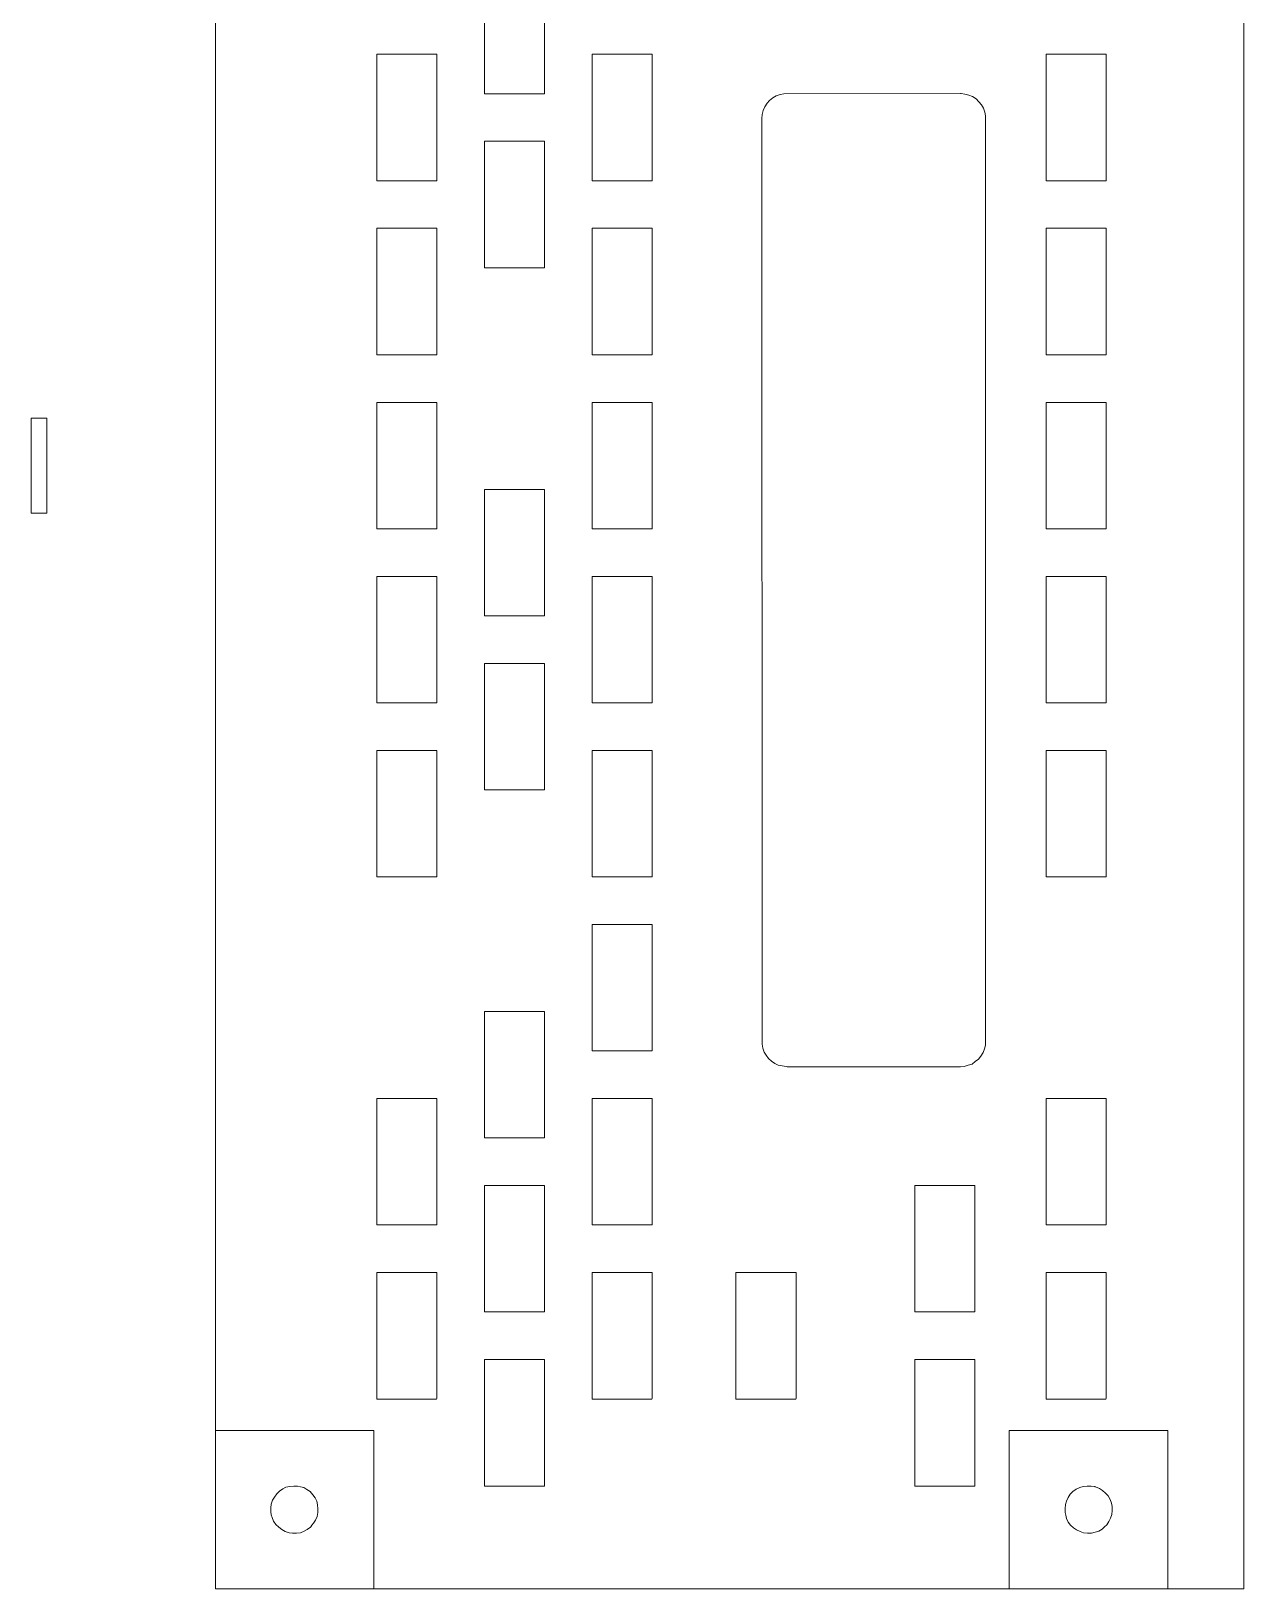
# Model space of a CAD drawing. Header units: millimetres. Extents: x -38 to 1265, y -860 to -429.
# Drawn here: x -38.1 to 38.5, y -758 to -659.5 of the extents above; entities that cross this region are included whole.
import ezdxf

# ---------------------------------------------------------------- set-up
doc = ezdxf.new("R2010")
doc.units = ezdxf.units.MM
doc.header["$MEASUREMENT"] = 0
doc.layers.add('layer 1', color=7, linetype='Continuous')

msp = doc.modelspace()

# ---------------------------------------------------------------- linework, layer by layer
at = {"layer": 'layer 1', "color": 250, "lineweight": 9}
for points, knots in [([(-26.4875, -757.9875), (-26.4875, -757.9875), (38.5125, -757.9875), (38.5125, -757.9875), (38.5125, -757.9875), (38.5125, -527.9875), (38.5125, -527.9875), (38.5125, -527.9875), (-26.4875, -527.9875), (-26.4875, -527.9875), (-26.4875, -527.9875), (-26.4875, -757.9875), (-26.4875, -757.9875)], [0, 0, 0, 0, 0.25, 0.25, 0.25, 0.5, 0.5, 0.5, 0.75, 0.75, 0.75, 1, 1, 1, 1]), ([(-5.6875, -663.4625), (-5.6875, -663.4625), (-5.7125, -663.4875), (-5.7125, -663.4875), (-5.7125, -663.4875), (-9.4875, -663.4875), (-9.4875, -663.4875), (-9.4875, -663.4875), (-9.4875, -663.4625), (-9.4875, -663.4625), (-9.4875, -663.4625), (-9.4875, -655.4875), (-9.4875, -655.4875), (-9.4875, -655.4875), (-9.4875, -655.4875), (-9.4875, -655.4875), (-9.4875, -655.4875), (-5.6875, -655.4875), (-5.6875, -655.4875), (-5.6875, -655.4875), (-5.6875, -663.4625), (-5.6875, -663.4625)], [0, 0, 0, 0, 0.1428571, 0.1428571, 0.1428571, 0.2857143, 0.2857143, 0.2857143, 0.4285714, 0.4285714, 0.4285714, 0.5714286, 0.5714286, 0.5714286, 0.7142857, 0.7142857, 0.7142857, 0.8571429, 0.8571429, 0.8571429, 1, 1, 1, 1]), ([(-12.4875, -668.9625), (-12.4875, -668.9625), (-12.4875, -660.9875), (-12.4875, -660.9875), (-12.4875, -660.9875), (-16.2875, -660.9875), (-16.2875, -660.9875), (-16.2875, -660.9875), (-16.2875, -660.9875), (-16.2875, -660.9875), (-16.2875, -660.9875), (-16.2875, -668.9625), (-16.2875, -668.9625), (-16.2875, -668.9625), (-16.2875, -668.9875), (-16.2875, -668.9875), (-16.2875, -668.9875), (-12.5125, -668.9875), (-12.5125, -668.9875), (-12.5125, -668.9875), (-12.4875, -668.9625), (-12.4875, -668.9625)], [0, 0, 0, 0, 0.1428571, 0.1428571, 0.1428571, 0.2857143, 0.2857143, 0.2857143, 0.4285714, 0.4285714, 0.4285714, 0.5714286, 0.5714286, 0.5714286, 0.7142857, 0.7142857, 0.7142857, 0.8571429, 0.8571429, 0.8571429, 1, 1, 1, 1]), ([(-2.6875, -668.9625), (-2.6875, -668.9625), (-2.6875, -668.9875), (-2.6875, -668.9875), (-2.6875, -668.9875), (1.0874, -668.9875), (1.0874, -668.9875), (1.0874, -668.9875), (1.1124, -668.9625), (1.1124, -668.9625), (1.1124, -668.9625), (1.1124, -660.9875), (1.1124, -660.9875), (1.1124, -660.9875), (-2.6875, -660.9875), (-2.6875, -660.9875), (-2.6875, -660.9875), (-2.6875, -660.9875), (-2.6875, -660.9875), (-2.6875, -660.9875), (-2.6875, -668.9625), (-2.6875, -668.9625)], [0, 0, 0, 0, 0.1428571, 0.1428571, 0.1428571, 0.2857143, 0.2857143, 0.2857143, 0.4285714, 0.4285714, 0.4285714, 0.5714286, 0.5714286, 0.5714286, 0.7142857, 0.7142857, 0.7142857, 0.8571429, 0.8571429, 0.8571429, 1, 1, 1, 1]), ([(26.0125, -668.9875), (26.0125, -668.9875), (26.0125, -668.9625), (26.0125, -668.9625), (26.0125, -668.9625), (26.0125, -660.9875), (26.0125, -660.9875), (26.0125, -660.9875), (26.0125, -660.9875), (26.0125, -660.9875), (26.0125, -660.9875), (29.7874, -660.9875), (29.7874, -660.9875), (29.7874, -660.9875), (29.8125, -660.9875), (29.8125, -660.9875), (29.8125, -660.9875), (29.8125, -668.9875), (29.8125, -668.9875), (29.8125, -668.9875), (26.0125, -668.9875), (26.0125, -668.9875)], [0, 0, 0, 0, 0.1428571, 0.1428571, 0.1428571, 0.2857143, 0.2857143, 0.2857143, 0.4285714, 0.4285714, 0.4285714, 0.5714286, 0.5714286, 0.5714286, 0.7142857, 0.7142857, 0.7142857, 0.8571429, 0.8571429, 0.8571429, 1, 1, 1, 1]), ([(20.6124, -724.9875), (20.6124, -724.9875), (20.8375, -724.9625), (20.8375, -724.9625), (20.8375, -724.9625), (21.0875, -724.8875), (21.0875, -724.8875), (21.0875, -724.8875), (21.3375, -724.8125), (21.3375, -724.8125), (21.3375, -724.8125), (21.5375, -724.6625), (21.5375, -724.6625), (21.5375, -724.6625), (21.7375, -724.5125), (21.7375, -724.5125), (21.7375, -724.5125), (21.8875, -724.3125), (21.8875, -724.3125), (21.8875, -724.3125), (22.0375, -724.0875), (22.0375, -724.0875), (22.0375, -724.0875), (22.1124, -723.8625), (22.1124, -723.8625), (22.1124, -723.8625), (22.1875, -723.6125), (22.1875, -723.6125), (22.1875, -723.6125), (22.1875, -723.5375), (22.1875, -723.5375), (22.1875, -723.5375), (22.1875, -664.8875), (22.1875, -664.8875), (22.1875, -664.8875), (22.1375, -664.6375), (22.1375, -664.6375), (22.1375, -664.6375), (22.0624, -664.3875), (22.0624, -664.3875), (22.0624, -664.3875), (21.9375, -664.1875), (21.9375, -664.1875), (21.9375, -664.1875), (21.7624, -663.9875), (21.7624, -663.9875), (21.7624, -663.9875), (21.5875, -663.8125), (21.5875, -663.8125), (21.5875, -663.8125), (21.3624, -663.6625), (21.3624, -663.6625), (21.3624, -663.6625), (21.1375, -663.5625), (21.1375, -663.5625), (21.1375, -663.5625), (20.8875, -663.5125), (20.8875, -663.5125), (20.8875, -663.5125), (20.6375, -663.4625), (20.6375, -663.4625), (20.6375, -663.4625), (20.6124, -663.4625), (20.6124, -663.4625), (20.6124, -663.4625), (9.4375, -663.4875), (9.4375, -663.4875), (9.4375, -663.4875), (9.2124, -663.5375), (9.2124, -663.5375), (9.2124, -663.5375), (8.9624, -663.6125), (8.9624, -663.6125), (8.9624, -663.6125), (8.7375, -663.7375), (8.7375, -663.7375), (8.7375, -663.7375), (8.5375, -663.9125), (8.5375, -663.9125), (8.5375, -663.9125), (8.3875, -664.0875), (8.3875, -664.0875), (8.3875, -664.0875), (8.2375, -664.3125), (8.2375, -664.3125), (8.2375, -664.3125), (8.1375, -664.5375), (8.1375, -664.5375), (8.1375, -664.5375), (8.0624, -664.7875), (8.0624, -664.7875), (8.0624, -664.7875), (8.0375, -665.0375), (8.0375, -665.0375), (8.0375, -665.0375), (8.0375, -665.0625), (8.0375, -665.0625), (8.0375, -665.0625), (8.0624, -723.5625), (8.0624, -723.5625), (8.0624, -723.5625), (8.1124, -723.8125), (8.1124, -723.8125), (8.1124, -723.8125), (8.1875, -724.0625), (8.1875, -724.0625), (8.1875, -724.0625), (8.3124, -724.2625), (8.3124, -724.2625), (8.3124, -724.2625), (8.4624, -724.4625), (8.4624, -724.4625), (8.4624, -724.4625), (8.6624, -724.6375), (8.6624, -724.6375), (8.6624, -724.6375), (8.8624, -724.7875), (8.8624, -724.7875), (8.8624, -724.7875), (9.0875, -724.8875), (9.0875, -724.8875), (9.0875, -724.8875), (9.3375, -724.9375), (9.3375, -724.9375), (9.3375, -724.9375), (9.5875, -724.9625), (9.5875, -724.9625), (9.5875, -724.9625), (9.6375, -724.9875), (9.6375, -724.9875), (9.6375, -724.9875), (20.6124, -724.9875), (20.6124, -724.9875)], [0, 0, 0, 0, 0.0227273, 0.0227273, 0.0227273, 0.0454545, 0.0454545, 0.0454545, 0.0681818, 0.0681818, 0.0681818, 0.0909091, 0.0909091, 0.0909091, 0.1136364, 0.1136364, 0.1136364, 0.1363636, 0.1363636, 0.1363636, 0.1590909, 0.1590909, 0.1590909, 0.1818182, 0.1818182, 0.1818182, 0.2045455, 0.2045455, 0.2045455, 0.2272727, 0.2272727, 0.2272727, 0.25, 0.25, 0.25, 0.2727273, 0.2727273, 0.2727273, 0.2954545, 0.2954545, 0.2954545, 0.3181818, 0.3181818, 0.3181818, 0.3409091, 0.3409091, 0.3409091, 0.3636364, 0.3636364, 0.3636364, 0.3863636, 0.3863636, 0.3863636, 0.4090909, 0.4090909, 0.4090909, 0.4318182, 0.4318182, 0.4318182, 0.4545455, 0.4545455, 0.4545455, 0.4772727, 0.4772727, 0.4772727, 0.5, 0.5, 0.5, 0.5227273, 0.5227273, 0.5227273, 0.5454545, 0.5454545, 0.5454545, 0.5681818, 0.5681818, 0.5681818, 0.5909091, 0.5909091, 0.5909091, 0.6136364, 0.6136364, 0.6136364, 0.6363636, 0.6363636, 0.6363636, 0.6590909, 0.6590909, 0.6590909, 0.6818182, 0.6818182, 0.6818182, 0.7045455, 0.7045455, 0.7045455, 0.7272727, 0.7272727, 0.7272727, 0.75, 0.75, 0.75, 0.7727273, 0.7727273, 0.7727273, 0.7954545, 0.7954545, 0.7954545, 0.8181818, 0.8181818, 0.8181818, 0.8409091, 0.8409091, 0.8409091, 0.8636364, 0.8636364, 0.8636364, 0.8863636, 0.8863636, 0.8863636, 0.9090909, 0.9090909, 0.9090909, 0.9318182, 0.9318182, 0.9318182, 0.9545455, 0.9545455, 0.9545455, 0.9772727, 0.9772727, 0.9772727, 1, 1, 1, 1]), ([(-5.6875, -666.4875), (-5.6875, -666.4875), (-5.7125, -666.4875), (-5.7125, -666.4875), (-5.7125, -666.4875), (-9.4875, -666.4875), (-9.4875, -666.4875), (-9.4875, -666.4875), (-9.4875, -666.4875), (-9.4875, -666.4875), (-9.4875, -666.4875), (-9.4875, -674.4625), (-9.4875, -674.4625), (-9.4875, -674.4625), (-9.4875, -674.4875), (-9.4875, -674.4875), (-9.4875, -674.4875), (-5.6875, -674.4875), (-5.6875, -674.4875), (-5.6875, -674.4875), (-5.6875, -666.4875), (-5.6875, -666.4875)], [0, 0, 0, 0, 0.1428571, 0.1428571, 0.1428571, 0.2857143, 0.2857143, 0.2857143, 0.4285714, 0.4285714, 0.4285714, 0.5714286, 0.5714286, 0.5714286, 0.7142857, 0.7142857, 0.7142857, 0.8571429, 0.8571429, 0.8571429, 1, 1, 1, 1]), ([(-12.4875, -671.9875), (-12.4875, -671.9875), (-16.2875, -671.9875), (-16.2875, -671.9875), (-16.2875, -671.9875), (-16.2875, -671.9875), (-16.2875, -671.9875), (-16.2875, -671.9875), (-16.2875, -679.9625), (-16.2875, -679.9625), (-16.2875, -679.9625), (-16.2875, -679.9875), (-16.2875, -679.9875), (-16.2875, -679.9875), (-12.5125, -679.9875), (-12.5125, -679.9875), (-12.5125, -679.9875), (-12.4875, -679.9625), (-12.4875, -679.9625), (-12.4875, -679.9625), (-12.4875, -671.9875), (-12.4875, -671.9875)], [0, 0, 0, 0, 0.1428571, 0.1428571, 0.1428571, 0.2857143, 0.2857143, 0.2857143, 0.4285714, 0.4285714, 0.4285714, 0.5714286, 0.5714286, 0.5714286, 0.7142857, 0.7142857, 0.7142857, 0.8571429, 0.8571429, 0.8571429, 1, 1, 1, 1]), ([(-2.6875, -671.9875), (-2.6875, -671.9875), (-2.6875, -679.9625), (-2.6875, -679.9625), (-2.6875, -679.9625), (-2.6875, -679.9875), (-2.6875, -679.9875), (-2.6875, -679.9875), (1.0874, -679.9875), (1.0874, -679.9875), (1.0874, -679.9875), (1.1124, -679.9625), (1.1124, -679.9625), (1.1124, -679.9625), (1.1124, -671.9875), (1.1124, -671.9875), (1.1124, -671.9875), (-2.6875, -671.9875), (-2.6875, -671.9875), (-2.6875, -671.9875), (-2.6875, -671.9875), (-2.6875, -671.9875)], [0, 0, 0, 0, 0.1428571, 0.1428571, 0.1428571, 0.2857143, 0.2857143, 0.2857143, 0.4285714, 0.4285714, 0.4285714, 0.5714286, 0.5714286, 0.5714286, 0.7142857, 0.7142857, 0.7142857, 0.8571429, 0.8571429, 0.8571429, 1, 1, 1, 1]), ([(29.8125, -679.9625), (29.8125, -679.9625), (29.8125, -671.9875), (29.8125, -671.9875), (29.8125, -671.9875), (26.0125, -671.9875), (26.0125, -671.9875), (26.0125, -671.9875), (26.0125, -671.9875), (26.0125, -671.9875), (26.0125, -671.9875), (26.0125, -679.9625), (26.0125, -679.9625), (26.0125, -679.9625), (26.0125, -679.9875), (26.0125, -679.9875), (26.0125, -679.9875), (29.7874, -679.9875), (29.7874, -679.9875), (29.7874, -679.9875), (29.8125, -679.9625), (29.8125, -679.9625)], [0, 0, 0, 0, 0.1428571, 0.1428571, 0.1428571, 0.2857143, 0.2857143, 0.2857143, 0.4285714, 0.4285714, 0.4285714, 0.5714286, 0.5714286, 0.5714286, 0.7142857, 0.7142857, 0.7142857, 0.8571429, 0.8571429, 0.8571429, 1, 1, 1, 1]), ([(-12.4875, -690.9625), (-12.4875, -690.9625), (-12.4875, -682.9875), (-12.4875, -682.9875), (-12.4875, -682.9875), (-16.2875, -682.9875), (-16.2875, -682.9875), (-16.2875, -682.9875), (-16.2875, -682.9875), (-16.2875, -682.9875), (-16.2875, -682.9875), (-16.2875, -690.9625), (-16.2875, -690.9625), (-16.2875, -690.9625), (-16.2875, -690.9875), (-16.2875, -690.9875), (-16.2875, -690.9875), (-12.5125, -690.9875), (-12.5125, -690.9875), (-12.5125, -690.9875), (-12.4875, -690.9625), (-12.4875, -690.9625)], [0, 0, 0, 0, 0.1428571, 0.1428571, 0.1428571, 0.2857143, 0.2857143, 0.2857143, 0.4285714, 0.4285714, 0.4285714, 0.5714286, 0.5714286, 0.5714286, 0.7142857, 0.7142857, 0.7142857, 0.8571429, 0.8571429, 0.8571429, 1, 1, 1, 1]), ([(-2.6875, -682.9875), (-2.6875, -682.9875), (-2.6875, -690.9625), (-2.6875, -690.9625), (-2.6875, -690.9625), (-2.6875, -690.9875), (-2.6875, -690.9875), (-2.6875, -690.9875), (1.0874, -690.9875), (1.0874, -690.9875), (1.0874, -690.9875), (1.1124, -690.9625), (1.1124, -690.9625), (1.1124, -690.9625), (1.1124, -682.9875), (1.1124, -682.9875), (1.1124, -682.9875), (-2.6875, -682.9875), (-2.6875, -682.9875), (-2.6875, -682.9875), (-2.6875, -682.9875), (-2.6875, -682.9875)], [0, 0, 0, 0, 0.1428571, 0.1428571, 0.1428571, 0.2857143, 0.2857143, 0.2857143, 0.4285714, 0.4285714, 0.4285714, 0.5714286, 0.5714286, 0.5714286, 0.7142857, 0.7142857, 0.7142857, 0.8571429, 0.8571429, 0.8571429, 1, 1, 1, 1]), ([(29.8125, -690.9625), (29.8125, -690.9625), (29.8125, -682.9875), (29.8125, -682.9875), (29.8125, -682.9875), (26.0125, -682.9875), (26.0125, -682.9875), (26.0125, -682.9875), (26.0125, -682.9875), (26.0125, -682.9875), (26.0125, -682.9875), (26.0125, -690.9625), (26.0125, -690.9625), (26.0125, -690.9625), (26.0125, -690.9875), (26.0125, -690.9875), (26.0125, -690.9875), (29.7874, -690.9875), (29.7874, -690.9875), (29.7874, -690.9875), (29.8125, -690.9625), (29.8125, -690.9625)], [0, 0, 0, 0, 0.1428571, 0.1428571, 0.1428571, 0.2857143, 0.2857143, 0.2857143, 0.4285714, 0.4285714, 0.4285714, 0.5714286, 0.5714286, 0.5714286, 0.7142857, 0.7142857, 0.7142857, 0.8571429, 0.8571429, 0.8571429, 1, 1, 1, 1]), ([(-37.1375, -689.9875), (-37.1375, -689.9875), (-37.1375, -683.9875), (-37.1375, -683.9875), (-37.1375, -683.9875), (-38.1375, -683.9875), (-38.1375, -683.9875), (-38.1375, -683.9875), (-38.1375, -689.9875), (-38.1375, -689.9875), (-38.1375, -689.9875), (-37.1375, -689.9875), (-37.1375, -689.9875)], [0, 0, 0, 0, 0.25, 0.25, 0.25, 0.5, 0.5, 0.5, 0.75, 0.75, 0.75, 1, 1, 1, 1]), ([(-9.4875, -688.4875), (-9.4875, -688.4875), (-9.4875, -688.4875), (-9.4875, -688.4875), (-9.4875, -688.4875), (-9.4875, -696.4625), (-9.4875, -696.4625), (-9.4875, -696.4625), (-9.4875, -696.4875), (-9.4875, -696.4875), (-9.4875, -696.4875), (-5.6875, -696.4875), (-5.6875, -696.4875), (-5.6875, -696.4875), (-5.6875, -688.4875), (-5.6875, -688.4875), (-5.6875, -688.4875), (-5.7125, -688.4875), (-5.7125, -688.4875), (-5.7125, -688.4875), (-9.4875, -688.4875), (-9.4875, -688.4875)], [0, 0, 0, 0, 0.1428571, 0.1428571, 0.1428571, 0.2857143, 0.2857143, 0.2857143, 0.4285714, 0.4285714, 0.4285714, 0.5714286, 0.5714286, 0.5714286, 0.7142857, 0.7142857, 0.7142857, 0.8571429, 0.8571429, 0.8571429, 1, 1, 1, 1]), ([(-16.2875, -693.9875), (-16.2875, -693.9875), (-16.2875, -693.9875), (-16.2875, -693.9875), (-16.2875, -693.9875), (-16.2875, -701.9625), (-16.2875, -701.9625), (-16.2875, -701.9625), (-16.2875, -701.9875), (-16.2875, -701.9875), (-16.2875, -701.9875), (-12.5125, -701.9875), (-12.5125, -701.9875), (-12.5125, -701.9875), (-12.4875, -701.9625), (-12.4875, -701.9625), (-12.4875, -701.9625), (-12.4875, -693.9875), (-12.4875, -693.9875), (-12.4875, -693.9875), (-16.2875, -693.9875), (-16.2875, -693.9875)], [0, 0, 0, 0, 0.1428571, 0.1428571, 0.1428571, 0.2857143, 0.2857143, 0.2857143, 0.4285714, 0.4285714, 0.4285714, 0.5714286, 0.5714286, 0.5714286, 0.7142857, 0.7142857, 0.7142857, 0.8571429, 0.8571429, 0.8571429, 1, 1, 1, 1]), ([(1.0874, -701.9875), (1.0874, -701.9875), (1.1124, -701.9625), (1.1124, -701.9625), (1.1124, -701.9625), (1.1124, -693.9875), (1.1124, -693.9875), (1.1124, -693.9875), (-2.6875, -693.9875), (-2.6875, -693.9875), (-2.6875, -693.9875), (-2.6875, -693.9875), (-2.6875, -693.9875), (-2.6875, -693.9875), (-2.6875, -701.9625), (-2.6875, -701.9625), (-2.6875, -701.9625), (-2.6875, -701.9875), (-2.6875, -701.9875), (-2.6875, -701.9875), (1.0874, -701.9875), (1.0874, -701.9875)], [0, 0, 0, 0, 0.1428571, 0.1428571, 0.1428571, 0.2857143, 0.2857143, 0.2857143, 0.4285714, 0.4285714, 0.4285714, 0.5714286, 0.5714286, 0.5714286, 0.7142857, 0.7142857, 0.7142857, 0.8571429, 0.8571429, 0.8571429, 1, 1, 1, 1]), ([(29.8125, -701.9625), (29.8125, -701.9625), (29.8125, -693.9875), (29.8125, -693.9875), (29.8125, -693.9875), (26.0125, -693.9875), (26.0125, -693.9875), (26.0125, -693.9875), (26.0125, -693.9875), (26.0125, -693.9875), (26.0125, -693.9875), (26.0125, -701.9625), (26.0125, -701.9625), (26.0125, -701.9625), (26.0125, -701.9875), (26.0125, -701.9875), (26.0125, -701.9875), (29.7874, -701.9875), (29.7874, -701.9875), (29.7874, -701.9875), (29.8125, -701.9625), (29.8125, -701.9625)], [0, 0, 0, 0, 0.1428571, 0.1428571, 0.1428571, 0.2857143, 0.2857143, 0.2857143, 0.4285714, 0.4285714, 0.4285714, 0.5714286, 0.5714286, 0.5714286, 0.7142857, 0.7142857, 0.7142857, 0.8571429, 0.8571429, 0.8571429, 1, 1, 1, 1]), ([(-9.4875, -707.4625), (-9.4875, -707.4625), (-9.4875, -707.4875), (-9.4875, -707.4875), (-9.4875, -707.4875), (-5.6875, -707.4875), (-5.6875, -707.4875), (-5.6875, -707.4875), (-5.6875, -699.4875), (-5.6875, -699.4875), (-5.6875, -699.4875), (-5.7125, -699.4875), (-5.7125, -699.4875), (-5.7125, -699.4875), (-9.4875, -699.4875), (-9.4875, -699.4875), (-9.4875, -699.4875), (-9.4875, -699.4875), (-9.4875, -699.4875), (-9.4875, -699.4875), (-9.4875, -707.4625), (-9.4875, -707.4625)], [0, 0, 0, 0, 0.1428571, 0.1428571, 0.1428571, 0.2857143, 0.2857143, 0.2857143, 0.4285714, 0.4285714, 0.4285714, 0.5714286, 0.5714286, 0.5714286, 0.7142857, 0.7142857, 0.7142857, 0.8571429, 0.8571429, 0.8571429, 1, 1, 1, 1]), ([(-12.4875, -704.9875), (-12.4875, -704.9875), (-16.2875, -704.9875), (-16.2875, -704.9875), (-16.2875, -704.9875), (-16.2875, -704.9875), (-16.2875, -704.9875), (-16.2875, -704.9875), (-16.2875, -712.9625), (-16.2875, -712.9625), (-16.2875, -712.9625), (-16.2875, -712.9875), (-16.2875, -712.9875), (-16.2875, -712.9875), (-12.5125, -712.9875), (-12.5125, -712.9875), (-12.5125, -712.9875), (-12.4875, -712.9625), (-12.4875, -712.9625), (-12.4875, -712.9625), (-12.4875, -704.9875), (-12.4875, -704.9875)], [0, 0, 0, 0, 0.1428571, 0.1428571, 0.1428571, 0.2857143, 0.2857143, 0.2857143, 0.4285714, 0.4285714, 0.4285714, 0.5714286, 0.5714286, 0.5714286, 0.7142857, 0.7142857, 0.7142857, 0.8571429, 0.8571429, 0.8571429, 1, 1, 1, 1]), ([(-2.6875, -712.9625), (-2.6875, -712.9625), (-2.6875, -712.9875), (-2.6875, -712.9875), (-2.6875, -712.9875), (1.0874, -712.9875), (1.0874, -712.9875), (1.0874, -712.9875), (1.1124, -712.9625), (1.1124, -712.9625), (1.1124, -712.9625), (1.1124, -704.9875), (1.1124, -704.9875), (1.1124, -704.9875), (-2.6875, -704.9875), (-2.6875, -704.9875), (-2.6875, -704.9875), (-2.6875, -704.9875), (-2.6875, -704.9875), (-2.6875, -704.9875), (-2.6875, -712.9625), (-2.6875, -712.9625)], [0, 0, 0, 0, 0.1428571, 0.1428571, 0.1428571, 0.2857143, 0.2857143, 0.2857143, 0.4285714, 0.4285714, 0.4285714, 0.5714286, 0.5714286, 0.5714286, 0.7142857, 0.7142857, 0.7142857, 0.8571429, 0.8571429, 0.8571429, 1, 1, 1, 1]), ([(29.7874, -712.9875), (29.7874, -712.9875), (29.8125, -712.9625), (29.8125, -712.9625), (29.8125, -712.9625), (29.8125, -704.9875), (29.8125, -704.9875), (29.8125, -704.9875), (26.0125, -704.9875), (26.0125, -704.9875), (26.0125, -704.9875), (26.0125, -704.9875), (26.0125, -704.9875), (26.0125, -704.9875), (26.0125, -712.9625), (26.0125, -712.9625), (26.0125, -712.9625), (26.0125, -712.9875), (26.0125, -712.9875), (26.0125, -712.9875), (29.7874, -712.9875), (29.7874, -712.9875)], [0, 0, 0, 0, 0.1428571, 0.1428571, 0.1428571, 0.2857143, 0.2857143, 0.2857143, 0.4285714, 0.4285714, 0.4285714, 0.5714286, 0.5714286, 0.5714286, 0.7142857, 0.7142857, 0.7142857, 0.8571429, 0.8571429, 0.8571429, 1, 1, 1, 1]), ([(-2.6875, -715.9875), (-2.6875, -715.9875), (-2.6875, -723.9625), (-2.6875, -723.9625), (-2.6875, -723.9625), (-2.6875, -723.9875), (-2.6875, -723.9875), (-2.6875, -723.9875), (1.0874, -723.9875), (1.0874, -723.9875), (1.0874, -723.9875), (1.1124, -723.9625), (1.1124, -723.9625), (1.1124, -723.9625), (1.1124, -715.9875), (1.1124, -715.9875), (1.1124, -715.9875), (-2.6875, -715.9875), (-2.6875, -715.9875), (-2.6875, -715.9875), (-2.6875, -715.9875), (-2.6875, -715.9875)], [0, 0, 0, 0, 0.1428571, 0.1428571, 0.1428571, 0.2857143, 0.2857143, 0.2857143, 0.4285714, 0.4285714, 0.4285714, 0.5714286, 0.5714286, 0.5714286, 0.7142857, 0.7142857, 0.7142857, 0.8571429, 0.8571429, 0.8571429, 1, 1, 1, 1]), ([(-9.4875, -721.4875), (-9.4875, -721.4875), (-9.4875, -721.4875), (-9.4875, -721.4875), (-9.4875, -721.4875), (-9.4875, -729.4625), (-9.4875, -729.4625), (-9.4875, -729.4625), (-9.4875, -729.4875), (-9.4875, -729.4875), (-9.4875, -729.4875), (-5.6875, -729.4875), (-5.6875, -729.4875), (-5.6875, -729.4875), (-5.6875, -721.4875), (-5.6875, -721.4875), (-5.6875, -721.4875), (-5.7125, -721.4875), (-5.7125, -721.4875), (-5.7125, -721.4875), (-9.4875, -721.4875), (-9.4875, -721.4875)], [0, 0, 0, 0, 0.1428571, 0.1428571, 0.1428571, 0.2857143, 0.2857143, 0.2857143, 0.4285714, 0.4285714, 0.4285714, 0.5714286, 0.5714286, 0.5714286, 0.7142857, 0.7142857, 0.7142857, 0.8571429, 0.8571429, 0.8571429, 1, 1, 1, 1]), ([(-16.2875, -726.9875), (-16.2875, -726.9875), (-16.2875, -726.9875), (-16.2875, -726.9875), (-16.2875, -726.9875), (-16.2875, -734.9625), (-16.2875, -734.9625), (-16.2875, -734.9625), (-16.2875, -734.9875), (-16.2875, -734.9875), (-16.2875, -734.9875), (-12.5125, -734.9875), (-12.5125, -734.9875), (-12.5125, -734.9875), (-12.4875, -734.9625), (-12.4875, -734.9625), (-12.4875, -734.9625), (-12.4875, -726.9875), (-12.4875, -726.9875), (-12.4875, -726.9875), (-16.2875, -726.9875), (-16.2875, -726.9875)], [0, 0, 0, 0, 0.1428571, 0.1428571, 0.1428571, 0.2857143, 0.2857143, 0.2857143, 0.4285714, 0.4285714, 0.4285714, 0.5714286, 0.5714286, 0.5714286, 0.7142857, 0.7142857, 0.7142857, 0.8571429, 0.8571429, 0.8571429, 1, 1, 1, 1]), ([(1.1124, -734.9625), (1.1124, -734.9625), (1.1124, -726.9875), (1.1124, -726.9875), (1.1124, -726.9875), (-2.6875, -726.9875), (-2.6875, -726.9875), (-2.6875, -726.9875), (-2.6875, -726.9875), (-2.6875, -726.9875), (-2.6875, -726.9875), (-2.6875, -734.9625), (-2.6875, -734.9625), (-2.6875, -734.9625), (-2.6875, -734.9875), (-2.6875, -734.9875), (-2.6875, -734.9875), (1.0874, -734.9875), (1.0874, -734.9875), (1.0874, -734.9875), (1.1124, -734.9625), (1.1124, -734.9625)], [0, 0, 0, 0, 0.1428571, 0.1428571, 0.1428571, 0.2857143, 0.2857143, 0.2857143, 0.4285714, 0.4285714, 0.4285714, 0.5714286, 0.5714286, 0.5714286, 0.7142857, 0.7142857, 0.7142857, 0.8571429, 0.8571429, 0.8571429, 1, 1, 1, 1]), ([(29.7874, -734.9875), (29.7874, -734.9875), (29.8125, -734.9625), (29.8125, -734.9625), (29.8125, -734.9625), (29.8125, -726.9875), (29.8125, -726.9875), (29.8125, -726.9875), (26.0125, -726.9875), (26.0125, -726.9875), (26.0125, -726.9875), (26.0125, -726.9875), (26.0125, -726.9875), (26.0125, -726.9875), (26.0125, -734.9625), (26.0125, -734.9625), (26.0125, -734.9625), (26.0125, -734.9875), (26.0125, -734.9875), (26.0125, -734.9875), (29.7874, -734.9875), (29.7874, -734.9875)], [0, 0, 0, 0, 0.1428571, 0.1428571, 0.1428571, 0.2857143, 0.2857143, 0.2857143, 0.4285714, 0.4285714, 0.4285714, 0.5714286, 0.5714286, 0.5714286, 0.7142857, 0.7142857, 0.7142857, 0.8571429, 0.8571429, 0.8571429, 1, 1, 1, 1]), ([(-9.4875, -740.4625), (-9.4875, -740.4625), (-9.4875, -740.4875), (-9.4875, -740.4875), (-9.4875, -740.4875), (-5.6875, -740.4875), (-5.6875, -740.4875), (-5.6875, -740.4875), (-5.6875, -732.4875), (-5.6875, -732.4875), (-5.6875, -732.4875), (-5.7125, -732.4875), (-5.7125, -732.4875), (-5.7125, -732.4875), (-9.4875, -732.4875), (-9.4875, -732.4875), (-9.4875, -732.4875), (-9.4875, -732.4875), (-9.4875, -732.4875), (-9.4875, -732.4875), (-9.4875, -740.4625), (-9.4875, -740.4625)], [0, 0, 0, 0, 0.1428571, 0.1428571, 0.1428571, 0.2857143, 0.2857143, 0.2857143, 0.4285714, 0.4285714, 0.4285714, 0.5714286, 0.5714286, 0.5714286, 0.7142857, 0.7142857, 0.7142857, 0.8571429, 0.8571429, 0.8571429, 1, 1, 1, 1]), ([(21.5124, -740.4875), (21.5124, -740.4875), (21.5124, -732.4875), (21.5124, -732.4875), (21.5124, -732.4875), (21.4875, -732.4875), (21.4875, -732.4875), (21.4875, -732.4875), (17.7125, -732.4875), (17.7125, -732.4875), (17.7125, -732.4875), (17.7125, -732.4875), (17.7125, -732.4875), (17.7125, -732.4875), (17.7125, -740.4625), (17.7125, -740.4625), (17.7125, -740.4625), (17.7125, -740.4875), (17.7125, -740.4875), (17.7125, -740.4875), (21.5124, -740.4875), (21.5124, -740.4875)], [0, 0, 0, 0, 0.1428571, 0.1428571, 0.1428571, 0.2857143, 0.2857143, 0.2857143, 0.4285714, 0.4285714, 0.4285714, 0.5714286, 0.5714286, 0.5714286, 0.7142857, 0.7142857, 0.7142857, 0.8571429, 0.8571429, 0.8571429, 1, 1, 1, 1]), ([(-12.4875, -737.9875), (-12.4875, -737.9875), (-16.2875, -737.9875), (-16.2875, -737.9875), (-16.2875, -737.9875), (-16.2875, -737.9875), (-16.2875, -737.9875), (-16.2875, -737.9875), (-16.2875, -745.9625), (-16.2875, -745.9625), (-16.2875, -745.9625), (-16.2875, -745.9875), (-16.2875, -745.9875), (-16.2875, -745.9875), (-12.5125, -745.9875), (-12.5125, -745.9875), (-12.5125, -745.9875), (-12.4875, -745.9625), (-12.4875, -745.9625), (-12.4875, -745.9625), (-12.4875, -737.9875), (-12.4875, -737.9875)], [0, 0, 0, 0, 0.1428571, 0.1428571, 0.1428571, 0.2857143, 0.2857143, 0.2857143, 0.4285714, 0.4285714, 0.4285714, 0.5714286, 0.5714286, 0.5714286, 0.7142857, 0.7142857, 0.7142857, 0.8571429, 0.8571429, 0.8571429, 1, 1, 1, 1]), ([(-2.6875, -745.9875), (-2.6875, -745.9875), (1.0874, -745.9875), (1.0874, -745.9875), (1.0874, -745.9875), (1.1124, -745.9625), (1.1124, -745.9625), (1.1124, -745.9625), (1.1124, -737.9875), (1.1124, -737.9875), (1.1124, -737.9875), (-2.6875, -737.9875), (-2.6875, -737.9875), (-2.6875, -737.9875), (-2.6875, -737.9875), (-2.6875, -737.9875), (-2.6875, -737.9875), (-2.6875, -745.9625), (-2.6875, -745.9625), (-2.6875, -745.9625), (-2.6875, -745.9875), (-2.6875, -745.9875)], [0, 0, 0, 0, 0.1428571, 0.1428571, 0.1428571, 0.2857143, 0.2857143, 0.2857143, 0.4285714, 0.4285714, 0.4285714, 0.5714286, 0.5714286, 0.5714286, 0.7142857, 0.7142857, 0.7142857, 0.8571429, 0.8571429, 0.8571429, 1, 1, 1, 1]), ([(6.4125, -745.9875), (6.4125, -745.9875), (10.1875, -745.9875), (10.1875, -745.9875), (10.1875, -745.9875), (10.2124, -745.9625), (10.2124, -745.9625), (10.2124, -745.9625), (10.2124, -737.9875), (10.2124, -737.9875), (10.2124, -737.9875), (6.4125, -737.9875), (6.4125, -737.9875), (6.4125, -737.9875), (6.4125, -737.9875), (6.4125, -737.9875), (6.4125, -737.9875), (6.4125, -745.9625), (6.4125, -745.9625), (6.4125, -745.9625), (6.4125, -745.9875), (6.4125, -745.9875)], [0, 0, 0, 0, 0.1428571, 0.1428571, 0.1428571, 0.2857143, 0.2857143, 0.2857143, 0.4285714, 0.4285714, 0.4285714, 0.5714286, 0.5714286, 0.5714286, 0.7142857, 0.7142857, 0.7142857, 0.8571429, 0.8571429, 0.8571429, 1, 1, 1, 1]), ([(29.8125, -745.9625), (29.8125, -745.9625), (29.8125, -737.9875), (29.8125, -737.9875), (29.8125, -737.9875), (26.0125, -737.9875), (26.0125, -737.9875), (26.0125, -737.9875), (26.0125, -737.9875), (26.0125, -737.9875), (26.0125, -737.9875), (26.0125, -745.9625), (26.0125, -745.9625), (26.0125, -745.9625), (26.0125, -745.9875), (26.0125, -745.9875), (26.0125, -745.9875), (29.7874, -745.9875), (29.7874, -745.9875), (29.7874, -745.9875), (29.8125, -745.9625), (29.8125, -745.9625)], [0, 0, 0, 0, 0.1428571, 0.1428571, 0.1428571, 0.2857143, 0.2857143, 0.2857143, 0.4285714, 0.4285714, 0.4285714, 0.5714286, 0.5714286, 0.5714286, 0.7142857, 0.7142857, 0.7142857, 0.8571429, 0.8571429, 0.8571429, 1, 1, 1, 1]), ([(-9.4875, -743.4875), (-9.4875, -743.4875), (-9.4875, -751.4625), (-9.4875, -751.4625), (-9.4875, -751.4625), (-9.4875, -751.4875), (-9.4875, -751.4875), (-9.4875, -751.4875), (-5.6875, -751.4875), (-5.6875, -751.4875), (-5.6875, -751.4875), (-5.6875, -743.4875), (-5.6875, -743.4875), (-5.6875, -743.4875), (-5.7125, -743.4875), (-5.7125, -743.4875), (-5.7125, -743.4875), (-9.4875, -743.4875), (-9.4875, -743.4875), (-9.4875, -743.4875), (-9.4875, -743.4875), (-9.4875, -743.4875)], [0, 0, 0, 0, 0.1428571, 0.1428571, 0.1428571, 0.2857143, 0.2857143, 0.2857143, 0.4285714, 0.4285714, 0.4285714, 0.5714286, 0.5714286, 0.5714286, 0.7142857, 0.7142857, 0.7142857, 0.8571429, 0.8571429, 0.8571429, 1, 1, 1, 1]), ([(21.4875, -743.4875), (21.4875, -743.4875), (17.7125, -743.4875), (17.7125, -743.4875), (17.7125, -743.4875), (17.7125, -743.4875), (17.7125, -743.4875), (17.7125, -743.4875), (17.7125, -751.4625), (17.7125, -751.4625), (17.7125, -751.4625), (17.7125, -751.4875), (17.7125, -751.4875), (17.7125, -751.4875), (21.5124, -751.4875), (21.5124, -751.4875), (21.5124, -751.4875), (21.5124, -743.4875), (21.5124, -743.4875), (21.5124, -743.4875), (21.4875, -743.4875), (21.4875, -743.4875)], [0, 0, 0, 0, 0.1428571, 0.1428571, 0.1428571, 0.2857143, 0.2857143, 0.2857143, 0.4285714, 0.4285714, 0.4285714, 0.5714286, 0.5714286, 0.5714286, 0.7142857, 0.7142857, 0.7142857, 0.8571429, 0.8571429, 0.8571429, 1, 1, 1, 1]), ([(-20.4875, -754.0875), (-20.4875, -754.0875), (-20.6875, -754.2375), (-20.6875, -754.2375), (-20.6875, -754.2375), (-20.8875, -754.3375), (-20.8875, -754.3375), (-20.8875, -754.3375), (-21.1125, -754.4375), (-21.1125, -754.4375), (-21.1125, -754.4375), (-21.3625, -754.4625), (-21.3625, -754.4625), (-21.3625, -754.4625), (-21.6125, -754.4625), (-21.6125, -754.4625), (-21.6125, -754.4625), (-21.8375, -754.4375), (-21.8375, -754.4375), (-21.8375, -754.4375), (-22.0875, -754.3625), (-22.0875, -754.3625), (-22.0875, -754.3625), (-22.2875, -754.2375), (-22.2875, -754.2375), (-22.2875, -754.2375), (-22.4875, -754.0875), (-22.4875, -754.0875), (-22.4875, -754.0875), (-22.6625, -753.9125), (-22.6625, -753.9125), (-22.6625, -753.9125), (-22.8125, -753.7125), (-22.8125, -753.7125), (-22.8125, -753.7125), (-22.9125, -753.4875), (-22.9125, -753.4875), (-22.9125, -753.4875), (-22.9625, -753.3125), (-22.9625, -753.3125), (-22.9625, -753.3125), (-22.9875, -753.1125), (-22.9875, -753.1125), (-22.9875, -753.1125), (-22.9875, -752.8625), (-22.9875, -752.8625), (-22.9875, -752.8625), (-22.9625, -752.6375), (-22.9625, -752.6375), (-22.9625, -752.6375), (-22.8875, -752.3875), (-22.8875, -752.3875), (-22.8875, -752.3875), (-22.7625, -752.1875), (-22.7625, -752.1875), (-22.7625, -752.1875), (-22.6125, -751.9875), (-22.6125, -751.9875), (-22.6125, -751.9875), (-22.4375, -751.8125), (-22.4375, -751.8125), (-22.4375, -751.8125), (-22.2375, -751.6625), (-22.2375, -751.6625), (-22.2375, -751.6625), (-22.0375, -751.5625), (-22.0375, -751.5625), (-22.0375, -751.5625), (-21.7875, -751.5125), (-21.7875, -751.5125), (-21.7875, -751.5125), (-21.5375, -751.4875), (-21.5375, -751.4875), (-21.5375, -751.4875), (-21.3125, -751.4875), (-21.3125, -751.4875), (-21.3125, -751.4875), (-21.1125, -751.5375), (-21.1125, -751.5375), (-21.1125, -751.5375), (-20.9125, -751.5875), (-20.9125, -751.5875), (-20.9125, -751.5875), (-20.7125, -751.7125), (-20.7125, -751.7125), (-20.7125, -751.7125), (-20.5125, -751.8375), (-20.5125, -751.8375), (-20.5125, -751.8375), (-20.3375, -752.0375), (-20.3375, -752.0375), (-20.3375, -752.0375), (-20.1874, -752.2375), (-20.1874, -752.2375), (-20.1874, -752.2375), (-20.0875, -752.4375), (-20.0875, -752.4375), (-20.0875, -752.4375), (-20.0375, -752.6875), (-20.0375, -752.6875), (-20.0375, -752.6875), (-20.0125, -752.9375), (-20.0125, -752.9375), (-20.0125, -752.9375), (-20.0125, -753.1625), (-20.0125, -753.1625), (-20.0125, -753.1625), (-20.0625, -753.4125), (-20.0625, -753.4125), (-20.0625, -753.4125), (-20.1625, -753.6375), (-20.1625, -753.6375), (-20.1625, -753.6375), (-20.2875, -753.8375), (-20.2875, -753.8375), (-20.2875, -753.8375), (-20.3875, -753.9625), (-20.3875, -753.9625), (-20.3875, -753.9625), (-20.4625, -754.0625), (-20.4625, -754.0625), (-20.4625, -754.0625), (-20.4875, -754.0875), (-20.4875, -754.0875)], [0, 0, 0, 0, 0.0243902, 0.0243902, 0.0243902, 0.0487805, 0.0487805, 0.0487805, 0.0731707, 0.0731707, 0.0731707, 0.097561, 0.097561, 0.097561, 0.1219512, 0.1219512, 0.1219512, 0.1463415, 0.1463415, 0.1463415, 0.1707317, 0.1707317, 0.1707317, 0.195122, 0.195122, 0.195122, 0.2195122, 0.2195122, 0.2195122, 0.2439024, 0.2439024, 0.2439024, 0.2682927, 0.2682927, 0.2682927, 0.2926829, 0.2926829, 0.2926829, 0.3170732, 0.3170732, 0.3170732, 0.3414634, 0.3414634, 0.3414634, 0.3658537, 0.3658537, 0.3658537, 0.3902439, 0.3902439, 0.3902439, 0.4146341, 0.4146341, 0.4146341, 0.4390244, 0.4390244, 0.4390244, 0.4634146, 0.4634146, 0.4634146, 0.4878049, 0.4878049, 0.4878049, 0.5121951, 0.5121951, 0.5121951, 0.5365854, 0.5365854, 0.5365854, 0.5609756, 0.5609756, 0.5609756, 0.5853659, 0.5853659, 0.5853659, 0.6097561, 0.6097561, 0.6097561, 0.6341463, 0.6341463, 0.6341463, 0.6585366, 0.6585366, 0.6585366, 0.6829268, 0.6829268, 0.6829268, 0.7073171, 0.7073171, 0.7073171, 0.7317073, 0.7317073, 0.7317073, 0.7560976, 0.7560976, 0.7560976, 0.7804878, 0.7804878, 0.7804878, 0.804878, 0.804878, 0.804878, 0.8292683, 0.8292683, 0.8292683, 0.8536585, 0.8536585, 0.8536585, 0.8780488, 0.8780488, 0.8780488, 0.902439, 0.902439, 0.902439, 0.9268293, 0.9268293, 0.9268293, 0.9512195, 0.9512195, 0.9512195, 0.9756098, 0.9756098, 0.9756098, 1, 1, 1, 1]), ([(29.0875, -751.5125), (29.0875, -751.5125), (28.8624, -751.4875), (28.8624, -751.4875), (28.8624, -751.4875), (28.6124, -751.4875), (28.6124, -751.4875), (28.6124, -751.4875), (28.3624, -751.5125), (28.3624, -751.5125), (28.3624, -751.5125), (28.1375, -751.5875), (28.1375, -751.5875), (28.1375, -751.5875), (27.9124, -751.6875), (27.9124, -751.6875), (27.9124, -751.6875), (27.7124, -751.8375), (27.7124, -751.8375), (27.7124, -751.8375), (27.5375, -752.0125), (27.5375, -752.0125), (27.5375, -752.0125), (27.4124, -752.2125), (27.4124, -752.2125), (27.4124, -752.2125), (27.3124, -752.4375), (27.3124, -752.4375), (27.3124, -752.4375), (27.2375, -752.6625), (27.2375, -752.6625), (27.2375, -752.6625), (27.2124, -752.9125), (27.2124, -752.9125), (27.2124, -752.9125), (27.2124, -753.1625), (27.2124, -753.1625), (27.2124, -753.1625), (27.2624, -753.3375), (27.2624, -753.3375), (27.2624, -753.3375), (27.3124, -753.5375), (27.3124, -753.5375), (27.3124, -753.5375), (27.4124, -753.7625), (27.4124, -753.7625), (27.4124, -753.7625), (27.5624, -753.9625), (27.5624, -753.9625), (27.5624, -753.9625), (27.7375, -754.1375), (27.7375, -754.1375), (27.7375, -754.1375), (27.9375, -754.2625), (27.9375, -754.2625), (27.9375, -754.2625), (28.1624, -754.3625), (28.1624, -754.3625), (28.1624, -754.3625), (28.3875, -754.4375), (28.3875, -754.4375), (28.3875, -754.4375), (28.6375, -754.4625), (28.6375, -754.4625), (28.6375, -754.4625), (28.8875, -754.4625), (28.8875, -754.4625), (28.8875, -754.4625), (29.1124, -754.4125), (29.1124, -754.4125), (29.1124, -754.4125), (29.3375, -754.3375), (29.3375, -754.3375), (29.3375, -754.3375), (29.5625, -754.2125), (29.5625, -754.2125), (29.5625, -754.2125), (29.7125, -754.0625), (29.7125, -754.0625), (29.7125, -754.0625), (29.8625, -753.9375), (29.8625, -753.9375), (29.8625, -753.9375), (29.9874, -753.7375), (29.9874, -753.7375), (29.9874, -753.7375), (30.0874, -753.5125), (30.0874, -753.5125), (30.0874, -753.5125), (30.1625, -753.2875), (30.1625, -753.2875), (30.1625, -753.2875), (30.1874, -753.0375), (30.1874, -753.0375), (30.1874, -753.0375), (30.1874, -752.7875), (30.1874, -752.7875), (30.1874, -752.7875), (30.1374, -752.5625), (30.1374, -752.5625), (30.1374, -752.5625), (30.0625, -752.3375), (30.0625, -752.3375), (30.0625, -752.3375), (29.9374, -752.1125), (29.9374, -752.1125), (29.9374, -752.1125), (29.7625, -751.9375), (29.7625, -751.9375), (29.7625, -751.9375), (29.5874, -751.7625), (29.5874, -751.7625), (29.5874, -751.7625), (29.3875, -751.6375), (29.3875, -751.6375), (29.3875, -751.6375), (29.2375, -751.5875), (29.2375, -751.5875), (29.2375, -751.5875), (29.1124, -751.5375), (29.1124, -751.5375), (29.1124, -751.5375), (29.0875, -751.5125), (29.0875, -751.5125)], [0, 0, 0, 0, 0.0243902, 0.0243902, 0.0243902, 0.0487805, 0.0487805, 0.0487805, 0.0731707, 0.0731707, 0.0731707, 0.097561, 0.097561, 0.097561, 0.1219512, 0.1219512, 0.1219512, 0.1463415, 0.1463415, 0.1463415, 0.1707317, 0.1707317, 0.1707317, 0.195122, 0.195122, 0.195122, 0.2195122, 0.2195122, 0.2195122, 0.2439024, 0.2439024, 0.2439024, 0.2682927, 0.2682927, 0.2682927, 0.2926829, 0.2926829, 0.2926829, 0.3170732, 0.3170732, 0.3170732, 0.3414634, 0.3414634, 0.3414634, 0.3658537, 0.3658537, 0.3658537, 0.3902439, 0.3902439, 0.3902439, 0.4146341, 0.4146341, 0.4146341, 0.4390244, 0.4390244, 0.4390244, 0.4634146, 0.4634146, 0.4634146, 0.4878049, 0.4878049, 0.4878049, 0.5121951, 0.5121951, 0.5121951, 0.5365854, 0.5365854, 0.5365854, 0.5609756, 0.5609756, 0.5609756, 0.5853659, 0.5853659, 0.5853659, 0.6097561, 0.6097561, 0.6097561, 0.6341463, 0.6341463, 0.6341463, 0.6585366, 0.6585366, 0.6585366, 0.6829268, 0.6829268, 0.6829268, 0.7073171, 0.7073171, 0.7073171, 0.7317073, 0.7317073, 0.7317073, 0.7560976, 0.7560976, 0.7560976, 0.7804878, 0.7804878, 0.7804878, 0.804878, 0.804878, 0.804878, 0.8292683, 0.8292683, 0.8292683, 0.8536585, 0.8536585, 0.8536585, 0.8780488, 0.8780488, 0.8780488, 0.902439, 0.902439, 0.902439, 0.9268293, 0.9268293, 0.9268293, 0.9512195, 0.9512195, 0.9512195, 0.9756098, 0.9756098, 0.9756098, 1, 1, 1, 1])]:
    msp.add_open_spline(points, degree=3, knots=knots, dxfattribs=at)
at = {"layer": 'layer 1', "color": 230, "lineweight": 9}
for points in [[(-16.4875, -757.9875), (-16.4875, -757.9875), (-16.4875, -747.9875), (-16.4875, -747.9875), (-16.4875, -747.9875), (-26.4875, -747.9875), (-26.4875, -747.9875), (-26.4875, -747.9875), (-26.4875, -757.9875), (-26.4875, -757.9875), (-26.4875, -757.9875), (-16.4875, -757.9875), (-16.4875, -757.9875)], [(33.7124, -747.9875), (33.7124, -747.9875), (23.6874, -747.9875), (23.6874, -747.9875), (23.6874, -747.9875), (23.6874, -757.9875), (23.6874, -757.9875), (23.6874, -757.9875), (33.7124, -757.9875), (33.7124, -757.9875), (33.7124, -757.9875), (33.7124, -747.9875), (33.7124, -747.9875)]]:
    msp.add_open_spline(points, degree=3, knots=[0, 0, 0, 0, 0.25, 0.25, 0.25, 0.5, 0.5, 0.5, 0.75, 0.75, 0.75, 1, 1, 1, 1], dxfattribs=at)

doc.saveas('drawing.dxf')
